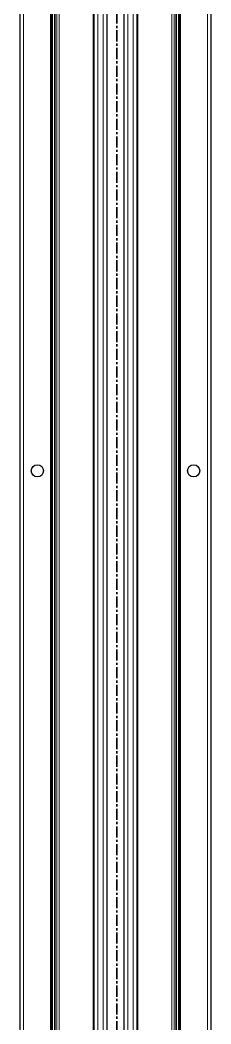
# Model space of a CAD drawing. Header units: millimetres. Extents: x -199 to 1318, y -1371 to 1077.
# Drawn here: x 594 to 703, y -145 to 432 of the extents above; entities that cross this region are included whole.
import ezdxf

# ---------------------------------------------------------------- set-up
doc = ezdxf.new("R2010")
doc.units = ezdxf.units.MM
doc.linetypes.add('CENTER', pattern=[10.16, 6.35, -1.27, 1.27, -1.27])

msp = doc.modelspace()

# ---------------------------------------------------------------- linework, layer by layer
at = {"color": 7, "linetype": 'CENTER', "lineweight": 35}
msp.add_line((649.5, 984.53), (649.5, -1354.67), dxfattribs=at)
at = {"color": 7, "linetype": 'Continuous', "lineweight": 25}
for p, q in [((594.1, -851.79), (594.1, 647.21)), ((613.89, 647.21), (613.89, -851.79)), ((613.93, 647.21), (613.93, -851.79)), ((636.6, -851.79), (636.6, 647.21)), ((643.8, 647.21), (643.8, -851.79)), ((653.8, -851.79), (653.8, 647.21)), ((661, 647.21), (661, -851.79)), ((683.67, -851.79), (683.67, 647.21)), ((683.71, -851.79), (683.71, 647.21)), ((703.5, 647.21), (703.5, -851.79)), ((612.1, 423.46), (612.1, 471.96)), ((685.5, 471.96), (685.5, 423.46)), ((612.16, 423.35), (612.1, 423.46)), ((612.1, 423.46), (612.1, 421.96)), ((612.1, 421.96), (612.16, 422.06)), ((612.1, 373.46), (612.1, 421.96)), ((612.16, 422.06), (612.16, 423.35)), ((685.5, 423.46), (685.44, 423.35)), ((685.44, 423.35), (685.44, 422.06)), ((685.44, 422.06), (685.5, 421.96)), ((685.5, 421.96), (685.5, 423.46)), ((685.5, 421.96), (685.5, 373.46)), ((612.16, 373.35), (612.1, 373.46)), ((612.1, 373.46), (612.1, 371.96)), ((612.1, 371.96), (612.16, 372.06)), ((612.1, 323.46), (612.1, 371.96)), ((612.16, 372.06), (612.16, 373.35)), ((685.5, 373.46), (685.44, 373.35)), ((685.44, 373.35), (685.44, 372.06)), ((685.44, 372.06), (685.5, 371.96)), ((685.5, 371.96), (685.5, 373.46)), ((685.5, 371.96), (685.5, 323.46)), ((612.16, 323.35), (612.1, 323.46)), ((612.1, 323.46), (612.1, 321.96)), ((612.16, 322.06), (612.16, 323.35)), ((685.5, 323.46), (685.44, 323.35)), ((685.44, 323.35), (685.44, 322.06)), ((685.5, 321.96), (685.5, 323.46)), ((612.1, 321.96), (612.16, 322.06)), ((612.1, 273.46), (612.1, 321.96)), ((685.44, 322.06), (685.5, 321.96)), ((685.5, 321.96), (685.5, 273.46)), ((612.16, 273.35), (612.1, 273.46)), ((612.1, 273.46), (612.1, 271.96)), ((612.1, 271.96), (612.16, 272.06)), ((612.1, 223.46), (612.1, 271.96)), ((612.16, 272.06), (612.16, 273.35)), ((685.5, 273.46), (685.44, 273.35)), ((685.44, 273.35), (685.44, 272.06)), ((685.44, 272.06), (685.5, 271.96)), ((685.5, 271.96), (685.5, 273.46)), ((685.5, 271.96), (685.5, 223.46)), ((612.16, 223.35), (612.1, 223.46)), ((612.1, 223.46), (612.1, 221.96)), ((612.1, 221.96), (612.16, 222.06)), ((612.1, 173.46), (612.1, 221.96)), ((612.16, 222.06), (612.16, 223.35)), ((685.5, 223.46), (685.44, 223.35)), ((685.44, 223.35), (685.44, 222.06)), ((685.44, 222.06), (685.5, 221.96)), ((685.5, 221.96), (685.5, 223.46)), ((685.5, 221.96), (685.5, 173.46)), ((612.16, 173.35), (612.1, 173.46)), ((612.1, 173.46), (612.1, 171.96)), ((612.16, 172.06), (612.16, 173.35)), ((685.5, 173.46), (685.44, 173.35)), ((685.44, 173.35), (685.44, 172.06)), ((685.5, 171.96), (685.5, 173.46)), ((612.1, 171.96), (612.16, 172.06)), ((612.1, 123.46), (612.1, 171.96)), ((685.44, 172.06), (685.5, 171.96)), ((685.5, 171.96), (685.5, 123.46)), ((612.16, 123.35), (612.1, 123.46)), ((612.1, 123.46), (612.1, 121.96)), ((612.1, 121.96), (612.16, 122.06)), ((612.1, 73.46), (612.1, 121.96)), ((612.16, 122.06), (612.16, 123.35)), ((685.5, 123.46), (685.44, 123.35)), ((685.44, 123.35), (685.44, 122.06)), ((685.44, 122.06), (685.5, 121.96)), ((685.5, 121.96), (685.5, 123.46)), ((685.5, 121.96), (685.5, 73.46)), ((612.16, 73.35), (612.1, 73.46)), ((612.1, 73.46), (612.1, 71.96)), ((612.1, 71.96), (612.16, 72.06)), ((612.1, 23.46), (612.1, 71.96)), ((612.16, 72.06), (612.16, 73.35)), ((685.5, 73.46), (685.44, 73.35)), ((685.44, 73.35), (685.44, 72.06)), ((685.44, 72.06), (685.5, 71.96)), ((685.5, 71.96), (685.5, 73.46)), ((685.5, 71.96), (685.5, 23.46)), ((612.16, 23.35), (612.1, 23.46)), ((612.1, 23.46), (612.1, 21.96)), ((612.16, 22.06), (612.16, 23.35)), ((685.5, 23.46), (685.44, 23.35)), ((685.44, 23.35), (685.44, 22.06)), ((685.5, 21.96), (685.5, 23.46)), ((612.1, 21.96), (612.16, 22.06)), ((612.1, -26.54), (612.1, 21.96)), ((685.44, 22.06), (685.5, 21.96)), ((685.5, 21.96), (685.5, -26.54)), ((612.16, -26.65), (612.1, -26.54)), ((612.1, -26.54), (612.1, -28.04)), ((612.1, -28.04), (612.16, -27.94)), ((612.1, -76.54), (612.1, -28.04)), ((612.16, -27.94), (612.16, -26.65)), ((685.5, -26.54), (685.44, -26.65)), ((685.44, -26.65), (685.44, -27.94)), ((685.44, -27.94), (685.5, -28.04)), ((685.5, -28.04), (685.5, -26.54)), ((685.5, -28.04), (685.5, -76.54)), ((612.16, -76.65), (612.1, -76.54)), ((612.1, -76.54), (612.1, -78.04)), ((612.1, -78.04), (612.16, -77.94)), ((612.1, -126.54), (612.1, -78.04)), ((612.16, -77.94), (612.16, -76.65)), ((685.5, -76.54), (685.44, -76.65)), ((685.44, -76.65), (685.44, -77.94)), ((685.44, -77.94), (685.5, -78.04)), ((685.5, -78.04), (685.5, -76.54)), ((685.5, -78.04), (685.5, -126.54)), ((612.16, -126.65), (612.1, -126.54)), ((612.1, -126.54), (612.1, -128.04)), ((612.16, -127.94), (612.16, -126.65)), ((685.5, -126.54), (685.44, -126.65)), ((685.44, -126.65), (685.44, -127.94)), ((685.5, -128.04), (685.5, -126.54)), ((612.1, -128.04), (612.16, -127.94)), ((612.1, -176.54), (612.1, -128.04)), ((685.44, -127.94), (685.5, -128.04)), ((685.5, -128.04), (685.5, -176.54))]:
    msp.add_line(p, q, dxfattribs=at)
at = {"color": 8, "linetype": 'Continuous', "lineweight": 18}
for p, q in [((596.1, 647.21), (596.1, -851.79)), ((611.45, -851.79), (611.45, 647.21)), ((612.69, 647.21), (612.69, -851.79)), ((615.13, -851.79), (615.13, 647.21)), ((616.55, 647.21), (616.55, -851.79)), ((635.95, -851.79), (635.95, 647.21)), ((638.6, 647.21), (638.6, -851.79)), ((641.8, -851.79), (641.8, 647.21)), ((655.8, 647.21), (655.8, -851.79)), ((659, -851.79), (659, 647.21)), ((661.65, 647.21), (661.65, -851.79)), ((681.05, -851.79), (681.05, 647.21)), ((682.47, 647.21), (682.47, -851.79)), ((684.91, -851.79), (684.91, 647.21)), ((686.15, 647.21), (686.15, -851.79)), ((701.5, -851.79), (701.5, 647.21))]:
    msp.add_line(p, q, dxfattribs=at)
at = {"color": 7, "linetype": 'Continuous', "lineweight": 25}
for centre in [(604, 172.71), (693.6, 172.71)]:
    msp.add_circle(centre, 3.5, dxfattribs=at)

doc.saveas('drawing.dxf')
